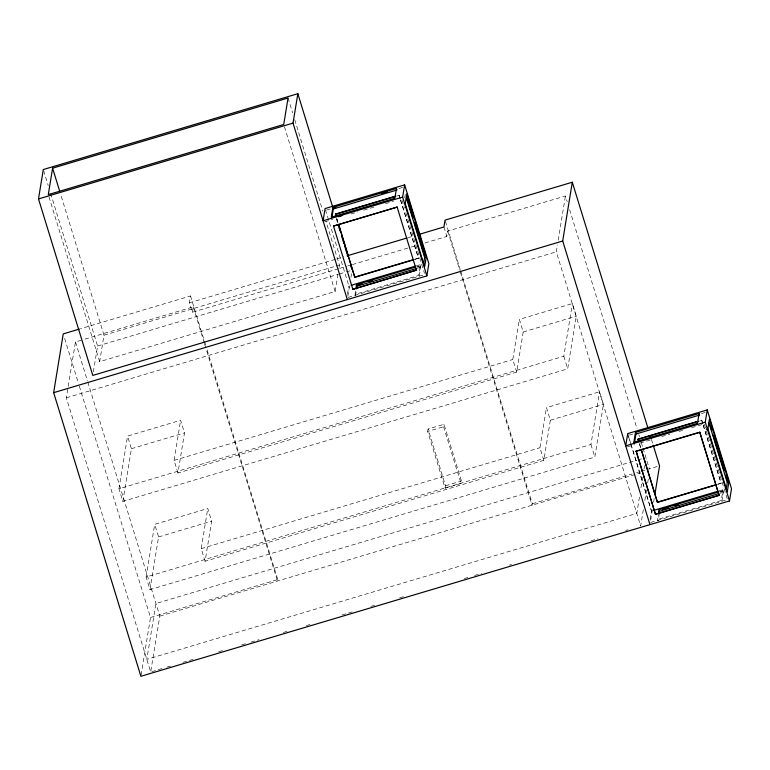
<?xml version="1.0" encoding="UTF-8"?>
<svg xmlns="http://www.w3.org/2000/svg" width="770" height="770" viewBox="0 0 770 770"><rect width="100%" height="100%" fill="white"/><g stroke="black" fill="none" stroke-linecap="round" stroke-linejoin="round"><path stroke-width="0.58" stroke-dasharray="3.85 2.89" d="M87.809 382.103L159.804 616.125L150.689 671.979L66.345 397.811L75.46 341.957L82.313 339.917M93.362 371.891L97.588 346.019L50.705 193.607M337.924 274.245L335.114 291.503L99.667 361.65L103.989 335.191L60.695 194.483M118.955 488.777L127.551 436.089L180.623 420.285L184.502 432.884L177.957 473.001L516.67 372.093L523.215 331.976L519.336 319.377L572.399 303.563L576.278 316.172L567.683 368.859L122.834 501.385L118.955 488.777L563.804 356.25L572.399 303.563M122.834 501.385L131.429 448.698L127.551 436.089M338.569 268.701L192.298 312.274L189.381 302.822L190.508 295.959L80.446 328.752M146.098 577.019L154.703 524.332L207.765 508.518L211.644 521.126L205.099 561.243L543.812 460.335L550.357 420.218L546.479 407.609L599.551 391.795L603.43 404.404L594.825 457.091L149.977 589.628L146.098 577.019L590.946 444.483L599.551 391.795M192.298 312.274L193.174 306.883L83.458 339.57M149.977 589.628L158.582 536.94L154.703 524.332M177.957 473.001L174.078 460.402L180.623 420.285M141.093 675.117L150.497 617.492L78.79 384.403M205.099 561.243L201.22 548.635L207.765 508.518M207.111 349.927L277.758 579.579L277.518 581.052L206.235 349.33M339.05 267.344L339.426 265.044L326.056 221.577M347.453 294.236L348.8 286.007M347.867 296.238L349.628 285.468M350.976 277.239L351.543 273.716M355.528 291.147L354.999 294.409L418.63 275.458L420.228 265.66L416.82 266.67M355.48 295.988L356.722 288.365M400.121 198.785L399.101 195.099L396.829 195.782M404.731 197.698L405.261 194.435M415.04 259.384L418.485 258.123L400.506 199.68M419.294 275.939L420.709 267.228L420.228 265.66M424.944 242.964L446.831 236.448L447.707 231.058L565.421 195.984L567.192 201.721M427.677 431.469L428.082 429.025L443.992 424.28L461.442 481.009L461.038 483.454L445.137 488.19L427.677 431.469L443.587 426.734L443.992 424.28M445.137 488.19L445.532 485.745L428.082 429.025M516.67 372.093L512.791 359.494L519.336 319.377M643.316 509.711L640.65 526.006L556.306 251.838L557.451 244.86M558.212 240.202L565.421 195.984M543.812 460.335L539.934 447.726L546.479 407.609M460.585 270.655L532.291 503.753L532.051 505.216L460.065 271.204M639.437 497.102L636.78 513.398L146.81 659.37L155.925 603.516L636.665 460.296M640.958 487.795L642.661 477.323M643.99 469.18L644.557 465.686M644.827 500.404L646.54 489.932M647.676 482.954L648.436 478.295M650.092 519.278L651.43 511.049L631.342 445.734M650.688 520.174L652.642 508.171M653.605 502.29L654.567 496.409M659.361 513.417L658.109 521.03L657.628 519.461L658.34 515.101M702.75 423.827L701.73 420.15L699.458 420.824M717.669 484.436L721.124 483.175L703.145 424.732M719.45 491.712L722.857 490.702L721.259 500.5L657.628 519.461M721.923 500.991L723.348 492.28L722.857 490.702M326.682 210.027L330.118 209.007M398.899 188.515L403.48 187.149M396.791 196.023L399.062 195.349M324.757 221.789L332.784 219.402M351.13 213.935L358.002 211.885M363.738 210.181L374.056 207.101M385.52 203.684L393.537 201.297M189.381 302.822L335.653 259.249M336.808 258.903L343.718 256.843M408.216 237.632L412.826 236.255M103.989 335.191L334.834 266.41M335.98 266.074L339.426 265.044M339.714 268.355L346.625 266.295M347.78 265.958L351.236 264.928M352.391 264.582L409.977 247.42M411.122 247.083L415.733 245.707M97.588 346.019L338.3 274.303M339.454 273.956L345.21 272.243M346.365 271.897L350.976 270.53M415.078 259.144L418.485 258.123M416.435 265.852L421.017 264.485M417.34 267.075L421.95 265.698M417.302 268.249L420.709 267.228M348.03 297.422L424.828 274.543M66.345 397.811L556.306 251.838M131.429 448.698L184.502 432.884M523.215 331.976L576.278 316.172M174.078 460.402L512.791 359.494M158.582 536.94L211.644 521.126M550.357 420.218L603.43 404.404M201.22 548.635L539.934 447.726M445.532 485.745L461.442 481.009M629.311 435.079L632.747 434.049M701.528 413.557L706.119 412.191M699.42 421.065L701.691 420.391M627.396 446.831L634.268 444.791M640.005 443.077L650.323 440.007M661.786 436.59L669.804 434.203M678.976 431.469L683.568 430.103M691.585 427.706L704.194 423.952L727.467 499.586M637.82 459.95L642.43 458.574M150.497 617.492L277.758 579.579M532.291 503.753L632.035 474.031M636.626 472.664L640.062 471.644M641.208 471.298L645.799 469.931M646.944 469.594L657.262 466.514M159.804 616.125L640.621 472.876M717.717 484.186L721.124 483.175M719.065 490.894L724.801 489.191M719.969 492.117L724.58 490.74M719.94 493.291L723.348 492.28M650.66 522.464L726.322 499.923M151.844 671.632L162.22 668.543M166.83 667.166L171.441 665.79M182.971 662.354L194.492 658.928M218.709 651.709L223.319 650.342M241.761 644.846L246.371 643.47M250.991 642.093L259.057 639.687M283.264 632.478L287.874 631.102M306.325 625.606L310.936 624.229M342.063 614.961L352.439 611.871M370.88 606.375L375.5 604.999M399.707 597.79L404.317 596.413M464.262 578.549L468.882 577.182M474.638 575.46L481.558 573.4M509.23 565.161L511.53 564.468M591.081 540.771L598.001 538.711M625.663 530.472L627.974 529.779M701.73 420.15L702.789 423.587M703.106 424.973L721.086 483.416M651.43 439.429L653.191 445.166M569.656 209.748L637.059 428.851M638.831 434.588L639.533 436.879M641.294 442.615L642.709 447.206M643.066 448.352L649.418 469.007M639.504 443.693L640.919 448.275M639.466 443.934L640.881 448.515M627.723 433.597L630.534 442.731M630.88 443.876L651.959 512.377M628.522 436.561L630.986 444.588M563.804 356.25L567.683 368.859M590.946 444.483L594.825 457.091M445.397 221.279L460.229 269.51M447.707 231.058L459.709 270.058M443.924 226.986L446.831 236.448M401.921 200.056L404.385 208.073M405.8 212.655L424.482 273.389M399.101 195.099L400.159 198.535M400.467 199.93L418.447 258.373M443.587 426.734L461.038 483.454M336.875 218.642L337.934 222.078M336.837 218.892L337.895 222.328M336.259 218.622L337.674 223.204M325.44 209.69L349.32 287.335M288.047 98.021L292.619 112.892M294.737 119.764L322.89 211.278M284.438 126.771L335.114 291.503M190.508 295.959L205.696 345.335M193.174 306.883L204.117 342.448M204.464 343.593L205.879 348.184M43.649 170.69L48.231 185.589M48.991 196.918L99.667 361.65M75.46 341.957L87.462 380.958M64.661 338.473L78.434 383.248"/><path stroke-width="1.16" d="M404.635 184.858L402.633 197.101L323.092 220.798L325.084 208.555L404.635 184.858L428.871 263.638L426.869 275.881L92.795 375.414L38.5 198.939L43.293 169.544L297.836 93.709L332.736 207.159M52.601 168.168L48.289 194.627L283.726 124.48L288.047 98.021L52.601 168.168L59.646 191.047M707.264 409.9L705.262 422.153L625.721 445.849L627.723 433.597L707.264 409.9L731.5 488.681L729.498 500.933L140.9 676.291L53.65 392.671L63.246 333.882L79.3 329.098M347.328 299.588L293.033 123.113L297.836 93.709M332.842 207.409L331.244 217.207L394.875 198.246L396.473 188.448L332.842 207.409L333.323 208.978L331.909 217.689M333.506 226.062L397.137 207.101L333.506 226.062L352.853 289.337L416.531 270.135L352.853 289.337M336.134 216.601L335.47 214.06L395.693 196.119M413.904 259.731L354.816 277.335L338.636 224.368M356.058 287.884L356.597 284.611L415.685 267.007M356.722 288.365L356.597 284.611M423.587 263.994L424.655 257.459L406.319 197.871M426.243 256.988L424.645 266.786L405.251 203.752L406.858 193.953L426.243 256.988L424.655 257.459M649.957 524.63L562.706 241.01L572.303 182.22L445.041 220.133L443.924 226.986L419.737 234.196M634.365 443.828L633.874 442.25L635.471 432.451L699.112 413.49L699.593 415.069L635.962 434.03L634.538 442.74M719.122 495.418L699.776 432.153L719.122 495.418L655.491 514.379L636.135 451.114L698.64 432.49M638.763 441.643L638.099 439.102L697.187 421.498M654.952 494.061L659.553 465.831L653.191 445.166M655.491 514.379L636.135 451.114M716.533 484.773L657.445 502.377L641.275 449.42M658.514 514.014L659.226 509.663L718.314 492.059M659.361 513.417L659.226 509.663M699.112 413.49L697.514 423.288L633.874 442.25M707.89 428.803L709.488 419.005L728.872 482.03L727.275 491.828L707.89 428.803L706.292 429.275M726.216 489.037L727.284 482.501L708.958 422.913M38.5 198.939L293.033 123.113M332.409 208.323L335.845 207.294M381.708 193.636L387.435 191.932M333.323 208.978L396.964 190.026L396.473 188.448M335.422 214.301L395.655 196.36M338.55 216.745L341.957 215.735M347.174 255.813L407.07 237.969M354.855 277.084L413.942 259.48M351.091 285.324L415.29 266.199M356.24 285.275L362.006 283.553M368.926 281.493L372.382 280.463M357.078 286.19L416.166 268.586M53.65 392.671L562.706 241.01M638.06 439.352L698.284 421.411M636.097 451.355L699.738 432.394M657.484 502.136L716.581 484.532M727.284 482.501L728.872 482.03M653.73 510.366L717.919 491.241M662.335 509.288L668.1 507.574M675.011 505.515L678.476 504.485M659.717 511.232L718.805 493.628M655.53 514.139L719.161 495.177M709.998 424.799L711.759 430.526M713.164 435.108L724.098 470.634M725.504 475.215L727.265 480.952M705.262 422.153L729.498 500.933M572.303 182.22L647.897 427.947M650.371 435.984L651.074 438.274M638.099 439.102L638.802 441.393M641.227 449.661L657.445 502.377M635.471 432.451L635.962 434.03M406.656 197.457L412.999 218.083M414.414 222.674L424.636 255.9M402.633 197.101L426.869 275.881M397.137 207.101L416.493 270.376M335.47 214.06L336.172 216.351M338.598 224.619L354.816 277.335M338.377 225.495L340.138 231.221M341.543 235.803L344.017 243.83M344.719 246.121L347.896 256.429M350.716 265.602L351.775 269.038"/></g></svg>
